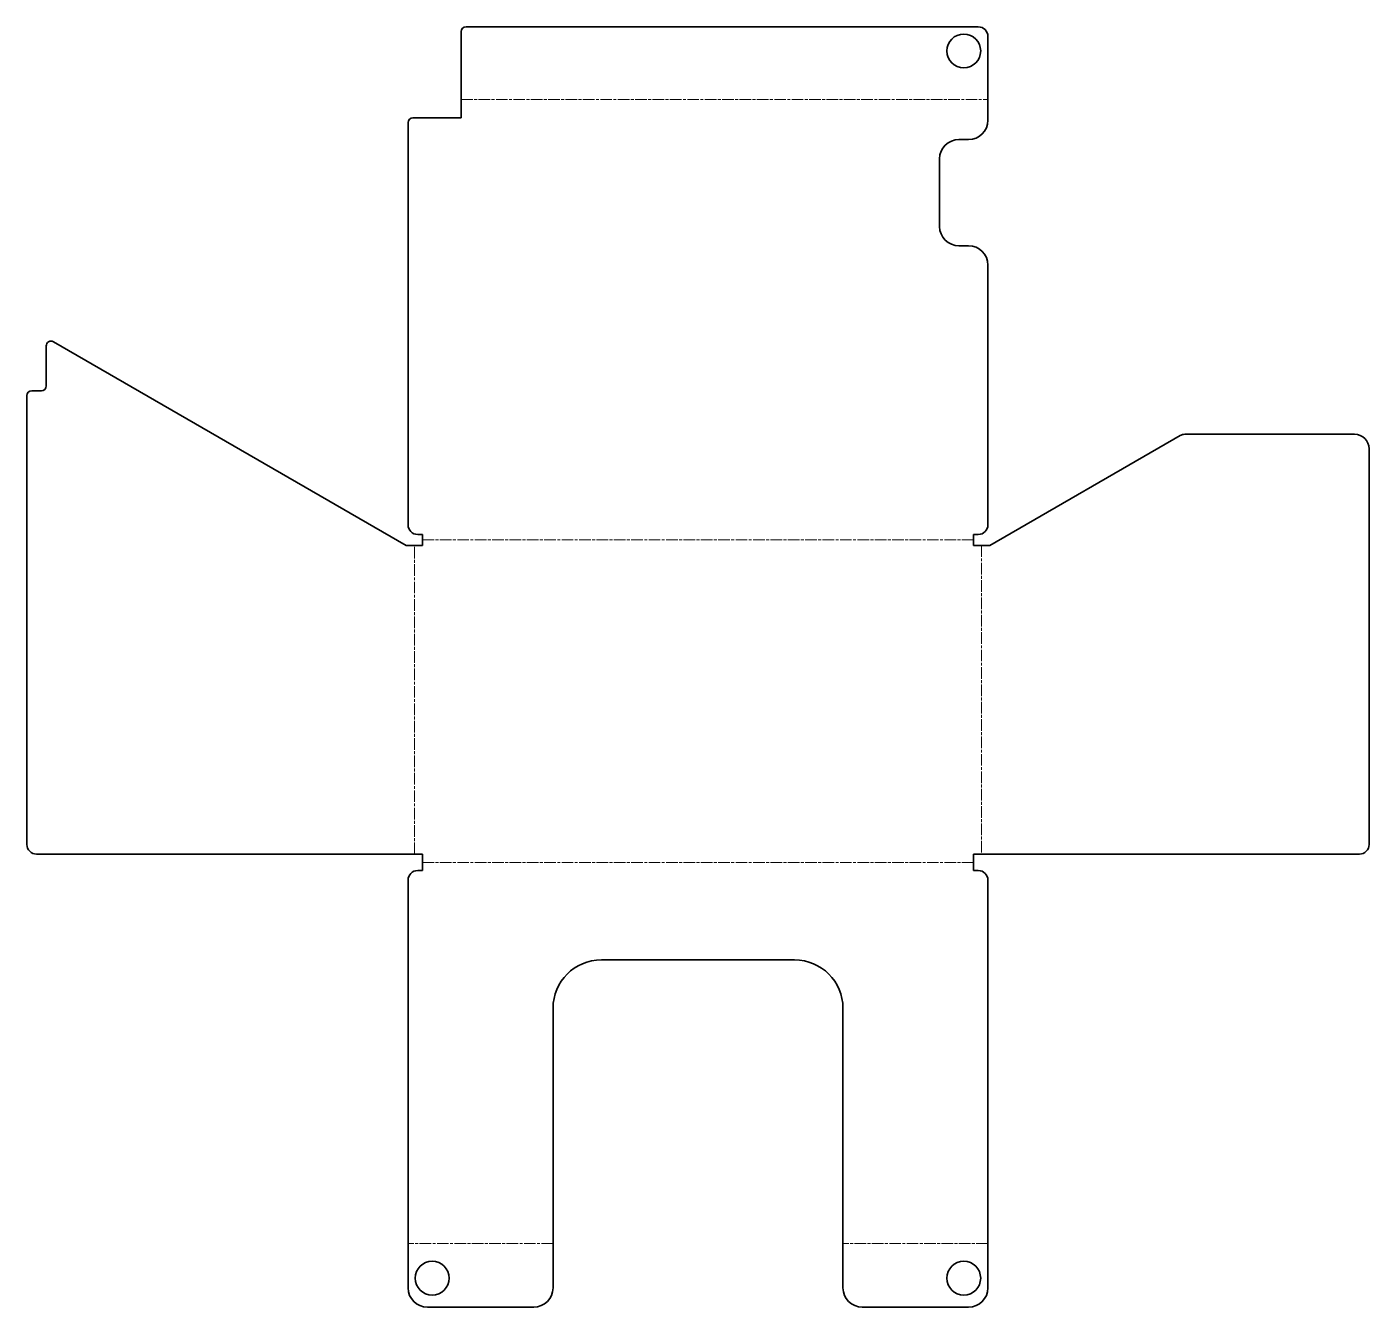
# Model space of a CAD drawing. Header units: inches. Extents: x 0 to 278, y 0 to 265.
import ezdxf

# ---------------------------------------------------------------- set-up
doc = ezdxf.new("R2010")
doc.units = ezdxf.units.IN
doc.header["$MEASUREMENT"] = 0
doc.linetypes.add('Chain', pattern=[13.68, 9.12, -1.14, 2.28, -1.14])
doc.layers.add('SIMUMAK Bend Centerline (ISO)', color=7, linetype='Chain', lineweight=9)
doc.layers.add('SIMUMAK Visible (ISO)', color=7, linetype='Continuous', lineweight=35)

# ---------------------------------------------------------------- blocks, each defined once
blk = doc.blocks.new('GLD-MAQ-03-PPLUG01_Sheet_GLD-MAQ-03-PPLUG01 (desplegada)')
at = {"layer": 'SIMUMAK Bend Centerline (ISO)', "ltscale": 0.263158}
for p, q in [((-49, 117.46), (60, 117.46)), ((-58.7, -38.74), (-58.7, 25.18)), ((57, 26.31), (-57, 26.31)), ((58.7, 25.18), (58.7, -38.74)), ((57, -40.44), (-57, -40.44)), ((-30, -119.33), (-60, -119.33)), ((60, -119.33), (30, -119.33))]:
    blk.add_line(p, q, dxfattribs=at)
at = {"layer": 'SIMUMAK Visible (ISO)'}
for p, q in [((-49, 131.53), (-49, 113.7)), ((-48, 132.53), (58, 132.53)), ((60, 130.53), (60, 113.2)), ((-60, 29.44), (-60, 112.7)), ((-49, 113.7), (-59, 113.7)), ((54, 109.2), (56, 109.2)), ((50, 91.2), (50, 105.2)), ((56, 87.2), (54, 87.2)), ((60, 83.2), (60, 29.44)), ((-60.39, 25.18), (-133.39, 67.33)), ((-134.89, 66.46), (-134.89, 58.18)), ((-138.89, -36.74), (-138.89, 56.18)), ((-137.89, 57.18), (-135.89, 57.18)), ((99.77, 47.91), (60.39, 25.18)), ((135.89, 48.18), (100.77, 48.18)), ((138.89, -36.74), (138.89, 45.18)), ((-60.39, 25.18), (-57, 25.18)), ((-57, 27.44), (-58, 27.44)), ((-57, 27.44), (-57, 25.18)), ((58, 27.44), (57, 27.44)), ((57, 25.18), (57, 27.44)), ((57, 25.18), (60.39, 25.18)), ((-57, -38.74), (-136.89, -38.74)), ((-57, -38.74), (-57, -42.14)), ((57, -42.14), (57, -38.74)), ((136.89, -38.74), (57, -38.74)), ((-60, -128.53), (-60, -44.14)), ((-57, -42.14), (-58, -42.14)), ((58, -42.14), (57, -42.14)), ((60, -44.14), (60, -128.53)), ((-20, -60.64), (20, -60.64)), ((-30, -128.53), (-30, -70.64)), ((30, -70.64), (30, -128.53)), ((-34, -132.53), (-56, -132.53)), ((56, -132.53), (34, -132.53))]:
    blk.add_line(p, q, dxfattribs=at)
for centre in [(55, 127.53), (-55, -126.53), (55, -126.53)]:
    blk.add_circle(centre, 3.5, dxfattribs=at)
at = {"layer": 'SIMUMAK Visible (ISO)', "extrusion": (0, 0, -1)}
for centre, radius, start, end in [((48, 131.53), 1, 360, 90), ((-58, 130.53), 2, 90, 180), ((59, 112.7), 1, 0, 90), ((-56, 113.2), 4, 180, 270), ((-56, 83.2), 4, 90, 180), ((133.89, 66.46), 1, 360, 120), ((137.89, 56.18), 1, 360, 90), ((-100.77, 46.18), 2, 60, 90), ((-135.89, 45.18), 3, 90, 180), ((58, 29.44), 2, 270, 360), ((-58, 29.44), 2, 180, 270), ((136.89, -36.74), 2, 270, 0), ((-136.89, -36.74), 2, 180, 270), ((58, -44.14), 2, 0, 90), ((-58, -44.14), 2, 90, 180), ((56, -128.53), 4, 270, 0), ((34, -128.53), 4, 180, 270), ((-34, -128.53), 4, 270, 0), ((-56, -128.53), 4, 180, 270)]:
    blk.add_arc(centre, radius, start, end, dxfattribs=at)
at = {"layer": 'SIMUMAK Visible (ISO)'}
for centre, radius, start, end in [((54, 105.2), 4, 90, 180), ((54, 91.2), 4, 180, 270), ((-135.89, 58.18), 1, 270, 360), ((-20, -70.64), 10, 90, 180), ((20, -70.64), 10, 0, 90)]:
    blk.add_arc(centre, radius, start, end, dxfattribs=at)

msp = doc.modelspace()

# ---------------------------------------------------------------- block references
msp.add_blockref('GLD-MAQ-03-PPLUG01_Sheet_GLD-MAQ-03-PPLUG01 (desplegada)', (138.89, 132.53))

doc.saveas('drawing.dxf')
